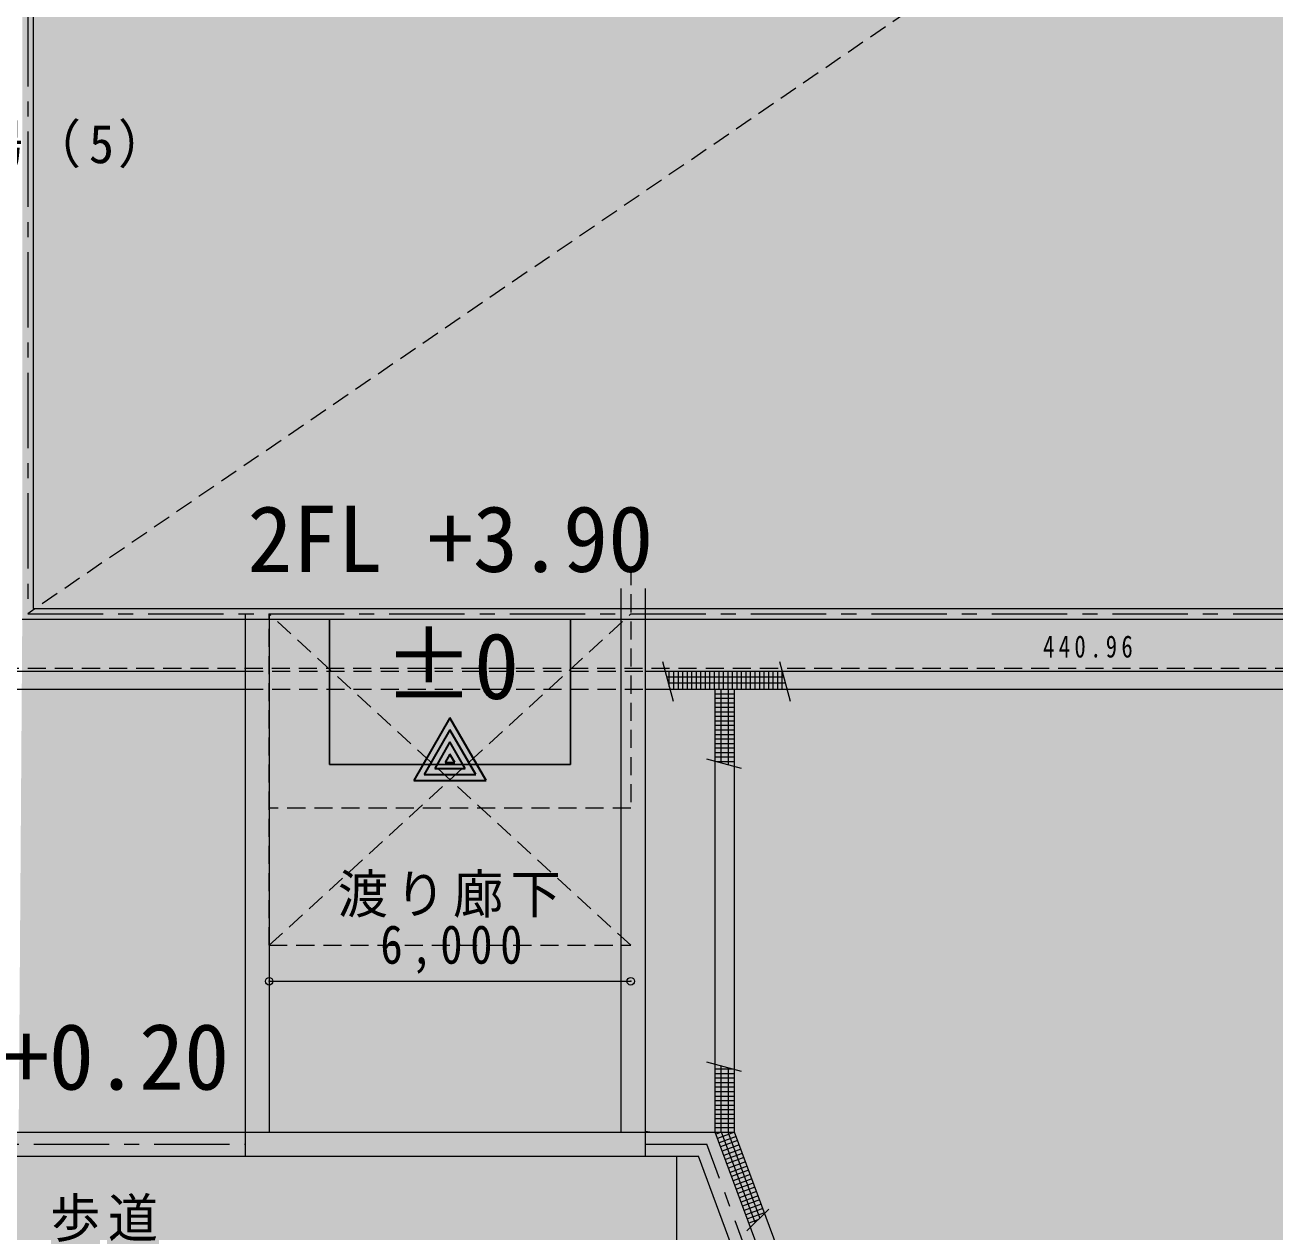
# Model space of a CAD drawing. Units: millimetres at full size; details may follow other scales. Extents: x -95576 to 124839, y -71355 to 87778.
# Drawn here: x -32320 to -11578, y -22997 to -2972 of the extents above; entities that cross this region are included whole.
import ezdxf
from ezdxf.enums import TextEntityAlignment as Align

# ---------------------------------------------------------------- set-up
doc = ezdxf.new("R2010")
doc.units = ezdxf.units.MM
doc.header["$LTSCALE"] = 250
doc.header["$PDMODE"] = 32
doc.header["$PDSIZE"] = 125
doc.linetypes.add('CHAIN1', pattern=[8, 5, -1, 1, -1])
doc.linetypes.add('DASHED1', pattern=[1.8, 1.2, -0.6])
for name, color, linetype, lineweight in [('6-4_太線', 2, 'Continuous', 35), ('6-D_文字', 7, 'Continuous', 9), ('6-E_寸法', 4, 'Continuous', 9), ('7-1_敷地外要素', 4, 'Continuous', 9), ('7-A', 4, 'CHAIN1', 9), ('9-C_排水管', 51, 'Continuous', 25)]:
    doc.layers.add(name, color=color, linetype=linetype, lineweight=lineweight)
doc.layers.add('A-C_排水管', color=254, linetype='Continuous')
doc.styles.add('ＭＳ ゴシック', font='')
doc.styles.get('ＭＳ ゴシック').set_extended_font_data('MS Gothic')

msp = doc.modelspace()

# ---------------------------------------------------------------- linework, layer by layer
at = {"layer": '6-4_太線'}
for p, q in [((-25268.3, -14466.5), (-25868.3, -15505.7)), ((-24668.3, -15505.7), (-25268.3, -14466.5)), ((-25268.3, -14666.5), (-25695, -15405.7)), ((-24841.5, -15405.7), (-25268.3, -14666.5)), ((-25268.3, -14866.5), (-25521.8, -15305.7)), ((-25014.7, -15305.7), (-25268.3, -14866.5)), ((-25268.3, -15066.5), (-25348.6, -15205.7)), ((-25187.9, -15205.7), (-25268.3, -15066.5)), ((-25521.8, -15305.7), (-25014.7, -15305.7)), ((-25348.6, -15205.7), (-25187.9, -15205.7)), ((-25868.3, -15505.7), (-24668.3, -15505.7)), ((-25695, -15405.7), (-24841.5, -15405.7))]:
    msp.add_line(p, q, dxfattribs=at)
at = {"layer": '6-D_文字', "lineweight": 18}
for p, q in [((-32185.2, 30669.4), (-32185.2, -12650.6)), ((-22025.1, -21740.6), (-22025.1, -12318.4)), ((-32185.2, -12650.6), (5634.8, -12650.6)), ((-32365.2, -12830.6), (5814.8, -12830.6)), ((-28668.3, -12740.6), (-28668.3, -21740.6)), ((-37775.2, -21340.6), (-21868.3, -21340.6)), ((-21868.3, -21340.6), (-20868.3, -21340.6)), ((-17206, -31201.1), (-20868.3, -21340.6)), ((-38175.2, -21740.6), (-22255.1, -21740.6)), ((-22255.1, -21740.6), (-21146.4, -21740.6)), ((-17581.8, -31338.3), (-21146.4, -21740.6))]:
    msp.add_line(p, q, dxfattribs=at)
at = {"layer": '6-D_文字', "color": 4, "linetype": 'DASHED1'}
for p, q in [((5724.8, 13259.4), (-32275.2, -12740.6)), ((-28268.3, -18240.6), (-22268.3, -12740.6)), ((-22268.3, -18240.6), (-28268.3, -12740.6)), ((-33175.2, -13640.6), (6714.8, -13640.6))]:
    msp.add_line(p, q, dxfattribs=at)
at = {"layer": '6-D_文字', "color": 4, "linetype": 'CHAIN1'}
for p, q in [((-32275.2, 13259.4), (-32275.2, -12740.6)), ((-32275.2, -12740.6), (5724.8, -12740.6))]:
    msp.add_line(p, q, dxfattribs=at)
at = {"layer": '6-D_文字', "linetype": 'DASHED1', "lineweight": 18}
for p, q in [((-22268.3, -11966.5), (-22268.3, -15966.5)), ((-22425.1, -17818.4), (-22425.1, -12318.4)), ((-28268.3, -18240.6), (-28268.3, -12740.6)), ((-22268.3, -15966.5), (-28268.3, -15966.5)), ((-28268.3, -18240.6), (-22268.3, -18240.6))]:
    msp.add_line(p, q, dxfattribs=at)
at = {"layer": '6-D_文字', "color": 4}
for p, q in [((-22425.1, -21340.6), (-22425.1, -12318.4)), ((-28268.3, -12740.6), (-28268.3, -21340.6)), ((-28268.3, -21340.6), (-22268.3, -21340.6)), ((-21509.7, -21740.6), (-21509.7, -31390.6))]:
    msp.add_line(p, q, dxfattribs=at)
at = {"layer": '6-D_文字', "color": 3, "lineweight": 25}
for p, q in [((-27268.3, -12830.6), (-27268.3, -15240.6)), ((-23268.3, -12830.6), (-23268.3, -15240.6)), ((-27268.3, -15240.6), (-23268.3, -15240.6))]:
    msp.add_line(p, q, dxfattribs=at)
at = {"layer": '6-E_寸法'}
msp.add_line((-28268.3, -18836.4), (-22268.3, -18836.4), dxfattribs=at)
at = {"layer": '6-E_寸法', "color": 2}
for p in [(-28268.3, -18836.4), (-22268.3, -18836.4)]:
    msp.add_point(p, dxfattribs=at)
at = {"layer": '7-1_敷地外要素'}
for p, q in [((-21562.1, -14195.3), (-21737.8, -13539.4)), ((-21629, -13945.5), (-21629, -13688.1)), ((-21554, -13988.1), (-21554, -13688.1)), ((-21479, -13988.1), (-21479, -13688.1)), ((-21404, -13988.1), (-21404, -13688.1)), ((-21329, -13988.1), (-21329, -13688.1)), ((-21254, -13988.1), (-21254, -13688.1)), ((-21179, -13988.1), (-21179, -13688.1)), ((-21104, -13988.1), (-21104, -13688.1)), ((-21029, -13988.1), (-21029, -13688.1)), ((-20954, -13988.1), (-20954, -13688.1)), ((-20879, -13988.1), (-20879, -13688.1)), ((-20804, -13988.1), (-20804, -13688.1)), ((-20729, -13988.1), (-20729, -13688.1)), ((-20654, -13988.1), (-20654, -13688.1)), ((-20579, -13988.1), (-20579, -13688.1)), ((-20504, -13988.1), (-20504, -13688.1)), ((-20429, -13988.1), (-20429, -13688.1)), ((-20354, -13988.1), (-20354, -13688.1)), ((-20279, -13988.1), (-20279, -13688.1)), ((-20204, -13988.1), (-20204, -13688.1)), ((-20129, -13988.1), (-20129, -13688.1)), ((-20054, -13988.1), (-20054, -13688.1)), ((-19979, -13988.1), (-19979, -13688.1)), ((-19904, -13988.1), (-19904, -13688.1)), ((-19829, -13988.1), (-19829, -13688.1)), ((-19618, -14195.3), (-19793.7, -13539.4)), ((-19754, -13988.1), (-19754, -13688.1)), ((-34771.6, -13690.6), (-28668.3, -13690.6)), ((-22025.1, -13690.6), (6714.8, -13690.6)), ((-21671.2, -13788.1), (-19727.1, -13788.1)), ((-21644.4, -13888.1), (-19700.3, -13888.1)), ((-34771.6, -13990.6), (-28668.3, -13990.6)), ((-22025.1, -13990.6), (6714.8, -13990.6)), ((-20868.3, -21340.6), (-20868.3, -13990.6)), ((-20868.3, -14065.6), (-20548.2, -14065.6)), ((-20768.3, -15210.5), (-20768.3, -13990.6)), ((-20648.2, -15242.6), (-20648.2, -13990.6)), ((-20548.2, -21340.6), (-20548.2, -13990.6)), ((-20868.3, -14140.6), (-20548.2, -14140.6)), ((-20868.3, -14215.6), (-20548.2, -14215.6)), ((-20868.3, -14290.6), (-20548.2, -14290.6)), ((-20868.3, -14365.6), (-20548.2, -14365.6)), ((-20868.3, -14440.6), (-20548.2, -14440.6)), ((-20868.3, -14515.6), (-20548.2, -14515.6)), ((-20868.3, -14590.6), (-20548.2, -14590.6)), ((-20868.3, -14665.6), (-20548.2, -14665.6)), ((-20868.3, -14740.6), (-20548.2, -14740.6)), ((-20868.3, -14815.6), (-20548.2, -14815.6)), ((-20868.3, -14890.6), (-20548.2, -14890.6)), ((-20868.3, -14965.6), (-20548.2, -14965.6)), ((-20868.3, -15040.6), (-20548.2, -15040.6)), ((-20868.3, -15115.6), (-20548.2, -15115.6)), ((-21014.1, -15144.6), (-20437.1, -15299.2)), ((-20842.4, -15190.6), (-20548.2, -15190.6)), ((-20562.5, -15265.6), (-20548.2, -15265.6)), ((-21014.1, -20171.8), (-20437.1, -20326.5)), ((-20868.3, -20290.6), (-20570.9, -20290.6)), ((-20768.3, -21340.6), (-20768.3, -20237.7)), ((-20648.2, -21340.6), (-20648.2, -20269.9)), ((-20868.3, -20365.6), (-20548.2, -20365.6)), ((-20868.3, -20440.6), (-20548.2, -20440.6)), ((-20868.3, -20515.6), (-20548.2, -20515.6)), ((-20868.3, -20590.6), (-20548.2, -20590.6)), ((-20868.3, -20665.6), (-20548.2, -20665.6)), ((-20868.3, -20740.6), (-20548.2, -20740.6)), ((-20868.3, -20815.6), (-20548.2, -20815.6)), ((-20868.3, -20890.6), (-20548.2, -20890.6)), ((-20868.3, -20965.6), (-20548.2, -20965.6)), ((-20868.3, -21040.6), (-20548.2, -21040.6)), ((-20868.3, -21115.6), (-20548.2, -21115.6)), ((-20868.3, -21190.6), (-20548.2, -21190.6)), ((-20868.3, -21265.6), (-20548.2, -21265.6)), ((-20868.3, -21340.6), (-20548.2, -21340.6)), ((-20761.8, -21339.9), (-20855.6, -21374.8)), ((-20548.2, -21340.6), (-20829.5, -21445.1)), ((-20204.1, -22841.6), (-20761.6, -21340.6)), ((-20126.3, -22763.8), (-20654.9, -21340.6)), ((-20522.1, -21410.9), (-20803.3, -21515.4)), ((-20496, -21481.2), (-20777.2, -21585.7)), ((-20469.9, -21551.5), (-20751.1, -21656)), ((-20443.8, -21621.8), (-20725, -21726.3)), ((-20417.7, -21692.1), (-20698.9, -21796.6)), ((-20391.6, -21762.5), (-20672.8, -21866.9)), ((-20365.4, -21832.8), (-20646.7, -21937.2)), ((-20339.3, -21903.1), (-20620.6, -22007.5)), ((-20313.2, -21973.4), (-20594.4, -22077.8)), ((-20287.1, -22043.7), (-20568.3, -22148.1)), ((-20261, -22114), (-20542.2, -22218.4)), ((-20234.9, -22184.3), (-20516.1, -22288.7)), ((-20208.8, -22254.6), (-20490, -22359.1)), ((-20182.7, -22324.9), (-20463.9, -22429.4)), ((-20156.5, -22395.2), (-20437.8, -22499.7)), ((-20130.4, -22465.5), (-20411.7, -22570)), ((-20104.3, -22535.8), (-20385.6, -22640.3)), ((-20078.2, -22606.1), (-20359.4, -22710.6)), ((-20340.5, -22977.9), (-19979.5, -22616.9)), ((-20052.1, -22676.5), (-20333.3, -22780.9)), ((-20158.6, -22796), (-20307.2, -22851.2))]:
    msp.add_line(p, q, dxfattribs=at)
at = {"layer": '7-1_敷地外要素', "linetype": 'DASHED1'}
for p, q in [((-28668.3, -13690.6), (-22025.1, -13690.6)), ((-28668.3, -13990.6), (-22025.1, -13990.6))]:
    msp.add_line(p, q, dxfattribs=at)
at = {"layer": '7-1_敷地外要素'}
msp.add_lwpolyline([(-16924.2, -31098.2), (-17028.7, -30817), (-20548.2, -21340.6)], dxfattribs=at)
at = {"layer": '7-A'}
for p, q in [((-38175.2, -21540.6), (-28668.3, -21540.6)), ((-22025.1, -21540.6), (-21007.3, -21540.6)), ((-17315.6, -31480.7), (-21007.3, -21540.6))]:
    msp.add_line(p, q, dxfattribs=at)
at = {"layer": '9-C_排水管'}
for points in [[(-17206, -31201.1), (39552.3, -10021.3), (37778.7, -5262.1)], [(5814.8, -12830.6), (-17206, -31201.1), (37778.7, -5262.1)], [(-32425.2, -21340.6), (-28668.3, -21340.6), (-32365.2, -12830.6), (-28668.3, -12830.6)], [(-21868.3, -12830.6), (-22025.1, -12830.6), (-21868.3, -21340.6), (-22025.1, -21318.4)], [(-21868.3, -12830.6), (-21868.3, -21340.6), (-20868.3, -21340.6)], [(-21868.3, -12830.6), (-20868.3, -21340.6), (-17206, -31201.1)], [(5814.8, -12830.6), (-21868.3, -12830.6), (-17206, -31201.1)], [(-22025.1, -21318.4), (-22025.1, -21340.6), (-21868.3, -21340.6)]]:
    msp.add_solid(points, dxfattribs=at)
at = {"layer": '9-C_排水管', "color": 7}
for points in [[(42874.7, -9259.1), (-10097.4, -28585.4), (-12432.7, -29450.8)], [(-38175.2, -21740.6), (-28668.3, -21740.6), (-28668.3, -21340.6)], [(-38175.2, -21740.6), (-28668.3, -21340.6), (-37775.2, -21340.6)], [(-22025.1, -21340.6), (-22025.1, -21740.6), (-21146.4, -21740.6)], [(-20868.3, -21340.6), (-22025.1, -21340.6), (-21146.4, -21740.6)], [(-20868.3, -21340.6), (-21146.4, -21740.6), (-17581.8, -31338.3)], [(-17206, -31201.1), (-20868.3, -21340.6), (-17581.8, -31338.3)]]:
    msp.add_solid(points, dxfattribs=at)
at = {"layer": '9-C_排水管', "color": 81}
for points in [[(-41000.7, -40420.4), (36520, -12610.8), (43225.5, -10195.6)], [(43225.5, -10195.6), (-20102.1, -32736.6), (-41000.7, -40420.4)], [(-41000.7, -40420.4), (-40284.7, -41169), (43228.7, -10204.1)], [(-40284.7, -41169), (43228.7, -10204.1), (43228.7, -10204.1)], [(43225.5, -10195.6), (-16850, -31549.6), (-20102.1, -32736.6)], [(-40284.7, -41169), (11503.2, -22061.8), (14442, -20877.6), (14499.8, -20953.4)], [(-17581.8, -31338.3), (-21146.4, -21740.6), (-21509.7, -21740.6)], [(-17581.8, -31338.3), (-21509.7, -21740.6), (-21509.7, -31390.6)]]:
    msp.add_solid(points, dxfattribs=at)
at = {"layer": '9-C_排水管', "color": 254}
for points in [[(-28668.3, -12830.6), (-27268.3, -12830.6), (-27268.3, -15240.6)], [(-28668.3, -21740.6), (-27268.3, -15240.6), (-28668.3, -12830.6)], [(-23268.3, -12830.6), (-23268.3, -15240.6), (-22025.1, -12830.6), (-22025.1, -21740.6)], [(-28668.3, -21740.6), (-23268.3, -15240.6), (-27268.3, -15240.6)], [(-28668.3, -21740.6), (-22268.3, -21740.6), (-23268.3, -15240.6)], [(-23268.3, -15240.6), (-22268.3, -21740.6), (-22025.1, -21740.6)]]:
    msp.add_solid(points, dxfattribs=at)
at = {"layer": '9-C_排水管', "color": 9}
for points in [[(49792.6, -12885.5), (-30208.1, -37468), (-40284.7, -41169)], [(-40284.7, -41169), (46596.3, -14058), (49792.6, -12885.5)], [(49792.6, -12885.5), (-27579.1, -36502.4), (-30208.1, -37468)], [(49792.6, -12885.5), (-16777.8, -32535.2), (-27579.1, -36502.4)], [(49792.6, -12885.5), (-16276.6, -32352.1), (-16777.8, -32535.2)], [(49792.6, -12885.5), (-13638.3, -31388.7), (-16276.6, -32352.1)], [(49792.6, -12885.5), (-7470, -29108.6), (-13638.3, -31388.7)], [(-40284.7, -41169), (-20111.9, -39075.7), (46596.3, -14058)], [(-20111.9, -39075.7), (45857.5, -14340.6), (46596.3, -14058)], [(-20111.9, -39075.7), (45927.2, -14522.8), (45857.5, -14340.6)], [(-20111.9, -39075.7), (40273.3, -16640.7), (45927.2, -14522.8)], [(-20111.9, -39075.7), (28611.6, -21010.9), (40273.3, -16640.7)], [(-20111.9, -39075.7), (25012.8, -22360), (28611.6, -21010.9)], [(-40554, -23890.6), (-38175.2, -21740.6), (-21509.7, -23890.6), (-21509.7, -21740.6)], [(-20111.9, -39075.7), (23264.7, -23015.4), (25012.8, -22360)]]:
    msp.add_solid(points, dxfattribs=at)
at = {"layer": 'A-C_排水管'}
for points in [[(5814.8, -2740.6), (-32365.2, 30849.4), (-27268.3, -12830.6)], [(-32365.2, 30849.4), (-32365.2, -12830.6), (-27268.3, -12830.6)], [(-27268.3, -12830.6), (5814.8, -12830.6), (5814.8, -2740.6)], [(-27268.3, -12830.6), (-27268.3, -15240.6), (-23268.3, -15240.6)], [(-27268.3, -12830.6), (-23268.3, -15240.6), (-23268.3, -12830.6)]]:
    msp.add_solid(points, dxfattribs=at)

# ---------------------------------------------------------------- texts
at = {"layer": '6-D_文字', "color": 1, "style": 'ＭＳ ゴシック'}
for s, p in [('2FL +3.90', (-28630.1, -12375.5)), ('±0', (-26366.5, -14484.1)), ('+0.20', (-32672.6, -20965))]:
    msp.add_text(s, height=1100, dxfattribs=at).set_placement(p, align=Align.BOTTOM_LEFT)
at = {"layer": '6-D_文字', "char_height": 641.5, "attachment_point": 7, "style": 'ＭＳ ゴシック'}
for s, insert in [('\\T1.16;\\W0.95;ゴミ置き場（5）', (-37044.5, -5348.6)), ('\\T1.15;\\W0.95;渡り廊下', (-27128.7, -17782.2)), ('\\T1.15;\\W0.95;歩道', (-31901.1, -23161.6))]:
    msp.add_mtext(s, dxfattribs=dict(at, insert=insert))
at = {"layer": '6-D_文字', "color": 4, "insert": (-15426.2, -13471.4), "char_height": 366.6, "attachment_point": 7, "style": 'ＭＳ ゴシック'}
msp.add_mtext('\\T1.39;\\W0.75;440.96', dxfattribs=at)
at = {"layer": '6-E_寸法', "color": 7, "insert": (-26424.5, -18711.4), "char_height": 641.5, "attachment_point": 7, "style": 'ＭＳ ゴシック'}
msp.add_mtext('\\T1.34;\\W0.85;6,000', dxfattribs=at)

doc.saveas('drawing.dxf')
